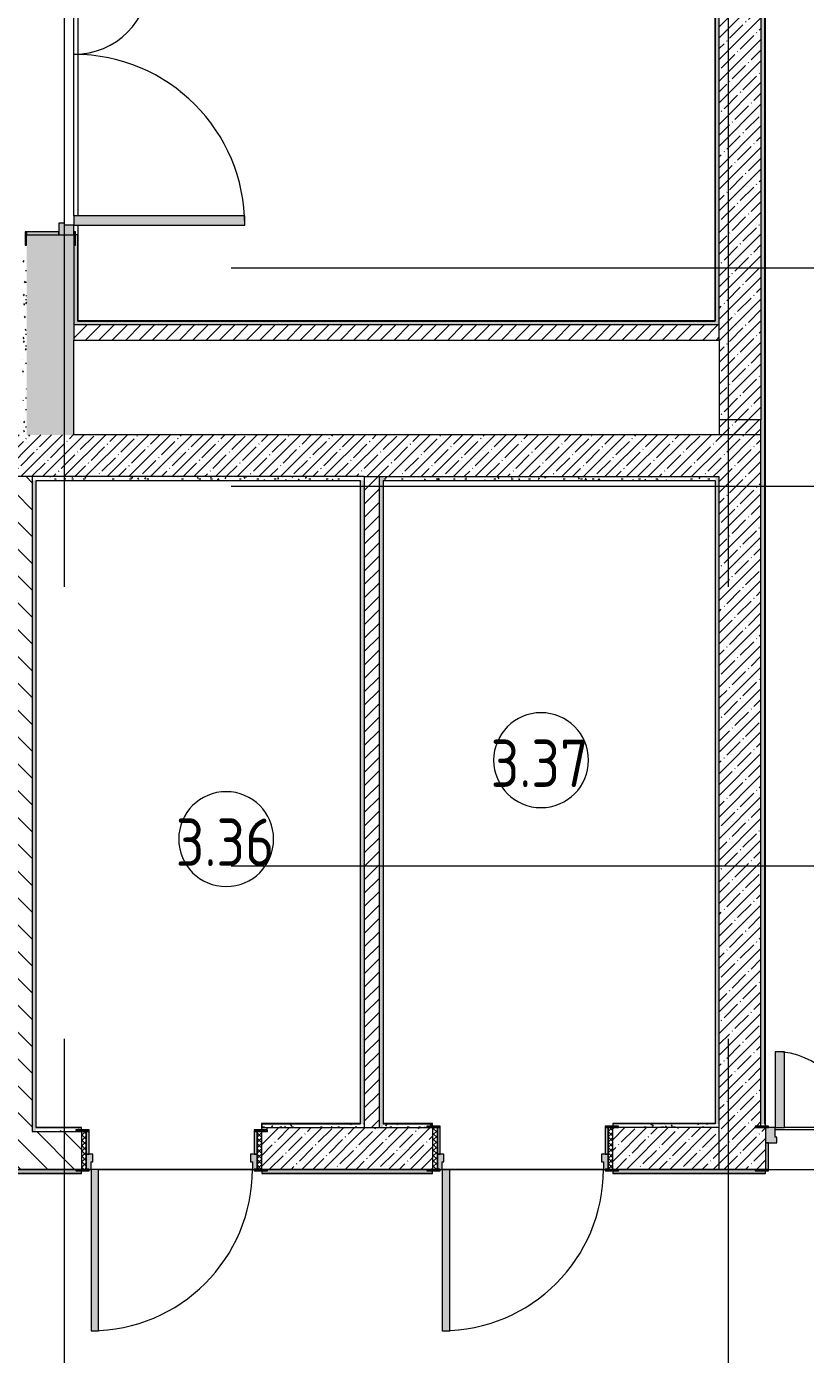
# Model space of a CAD drawing. Header units: millimetres. Extents: x -8624 to 200664, y -8553 to 29000.
# Drawn here: x 139755 to 143860, y 12425 to 19422 of the extents above; entities that cross this region are included whole.
import ezdxf

# ---------------------------------------------------------------- set-up
doc = ezdxf.new("R2010")
doc.units = ezdxf.units.MM
doc.linetypes.add('Осевая', pattern=[15875, 3175, -2381.25, 7937.5, -2381.25])
for name, color, linetype, lineweight in [('A-AREA-IDEN', 7, 'Continuous', 9), ('A-WALL-4', 7, 'Continuous', 13), ('I-WALL-5', 7, 'Continuous', 9), ('Оси', 7, 'Continuous', 9), ('Оси-2', 7, 'Осевая', 9)]:
    doc.layers.add(name, color=color, linetype=linetype, lineweight=lineweight)
for name, color, linetype, lineweight, true_color in [('A-DOOR-5', 7, 'Continuous', 9, 0xaaaaaa), ('A-DOOR-6', 7, 'Continuous', 9, 0xe2e2e2), ('A-DOOR-FRAM-4', 7, 'Continuous', 9, 0xe2e2e2), ('A-DOOR-FRAM-5', 7, 'Continuous', 9, 0xaaaaaa), ('A-FLOR-3', 7, 'Continuous', 9, 0xaaaaaa), ('I-WALL-7', 9, 'Continuous', 9, 0x808080)]:
    doc.layers.add(name, color=color, linetype=linetype, lineweight=lineweight, true_color=true_color)
doc.styles.add('GOST Common', font='GOST_Common.ttf', dxfattribs={"width": 0.9, "height": 250})
pattern_1 = [(45, (50595.26, 0), (-57.024626, 57.024626), []), (45, (50652.28, 0), (-57.024626, 57.024626), [100.806, -20.161, 3.353, -16.808])]
pattern_2 = [(135, (50595.26, 0), (-70.71068, -70.71068), [])]
pattern_3 = [(45, (50595.26, 0), (-35.35534, 35.35534), [])]
pattern_4 = [(0, (50595.258, 0), (121.92, 30.48), [10.058, -81.382, 10.058, -81.382, -487.68]), (0, (50595.258, 0), (121.92, 30.48), [-182.88, 10.058, -172.822, 10.058, -81.382, -213.36]), (0, (50595.258, 0), (121.92, 30.48), [-457.2, 10.058, -50.902, 10.058, -142.342]), (120, (50640.978, 15.24), (-87.356454, 90.345817), [10.058, -81.382, 10.058, -81.382, -487.68]), (120, (50640.978, 15.24), (-87.356454, 90.345817), [-182.88, 10.058, -172.822, 10.058, -81.382, -213.36]), (120, (50640.978, 15.24), (-87.356454, 90.345817), [-457.2, 10.058, -50.902, 10.058, -142.342]), (240, (50656.218, 76.2), (-34.563546, -120.825817), [10.058, -81.382, 10.058, -81.382, -487.68]), (240, (50656.218, 76.2), (-34.563546, -120.825817), [-182.88, 10.058, -172.822, 10.058, -81.382, -213.36]), (240, (50656.218, 76.2), (-34.563546, -120.825817), [-457.2, 10.058, -50.902, 10.058, -142.342])]

# ---------------------------------------------------------------- blocks, each defined once
blk = doc.blocks.new('110_Дверь_СКБ_2Ст - Д-1_л_Лестничная клетка EIS60 2-32142534-План зашивки приборов отопления в осях 3 этажа 23-33')
at = {"layer": 'A-DOOR-6'}
for points in [[(612.5, 110), (662.5, 110), (662.5, 1010), (612.5, 1010)], [(-587.5, 110), (-587.5, 510), (-637.5, 510), (-637.5, 110)], [(712.5, -110), (712.5, 30), (697.5, 30), (697.5, -110)]]:
    blk.add_hatch(color=256, dxfattribs=at).paths.add_polyline_path(points)
h = blk.add_hatch(color=256, dxfattribs=at)
h.paths.add_polyline_path([(712.5, 30), (712.5, 110), (662.5, 110), (662.5, 60), (652.5, 60), (652.5, 30)])
h.paths.add_polyline_path([(-627.5, 30), (-627.5, 60), (-637.5, 60), (-637.5, 110), (-687.5, 110), (-687.5, 30)])
at = {"layer": 'A-DOOR-FRAM-4'}
for points in [[(-672.5, 110), (-672.5, 118), (-742.5, 118), (-742.5, 110)], [(767.5, 110), (767.5, 118), (697.5, 118), (697.5, 110)], [(-672.5, -110), (-672.5, 30), (-687.5, 30), (-687.5, -110)], [(-672.5, -118), (-672.5, -110), (-742.5, -110), (-742.5, -118)], [(767.5, -118), (767.5, -110), (697.5, -110), (697.5, -118)]]:
    blk.add_hatch(color=256, dxfattribs=at).paths.add_polyline_path(points)
at = {"layer": 'A-DOOR-5'}
for p, q in [((662.5, 1010), (612.5, 1010)), ((612.5, 1010), (612.5, 110)), ((662.5, 110), (662.5, 1010)), ((-637.5, 510), (-637.5, 110)), ((-587.5, 510), (-637.5, 510)), ((-587.5, 110), (-587.5, 510)), ((-637.5, 110), (-587.5, 110)), ((612.5, 110), (662.5, 110))]:
    blk.add_line(p, q, dxfattribs=at)
for centre, radius, start, end in [((662.5, 110), 900, 90, 180), ((-637.5, 110), 400, 360, 90)]:
    blk.add_arc(centre, radius, start, end, dxfattribs=at)
at = {"layer": 'A-DOOR-FRAM-5'}
for p, q in [((-672.5, 118), (-742.5, 118)), ((-742.5, 118), (-742.5, 110)), ((-742.5, 110), (-672.5, 110)), ((-637.5, 110), (-687.5, 110)), ((-687.5, 110), (-687.5, 30)), ((-672.5, 110), (-672.5, 118)), ((-637.5, 60), (-637.5, 110)), ((662.5, 110), (662.5, 60)), ((712.5, 110), (662.5, 110)), ((767.5, 118), (697.5, 118)), ((697.5, 118), (697.5, 110)), ((697.5, 110), (767.5, 110)), ((712.5, 30), (712.5, 110)), ((767.5, 110), (767.5, 118)), ((-687.5, 30), (-627.5, 30)), ((-672.5, 30), (-687.5, 30)), ((-687.5, 30), (-687.5, -110)), ((-672.5, -110), (-672.5, 30)), ((-627.5, 60), (-637.5, 60)), ((-627.5, 30), (-627.5, 60)), ((662.5, 60), (652.5, 60)), ((652.5, 60), (652.5, 30)), ((652.5, 30), (712.5, 30)), ((712.5, 30), (697.5, 30)), ((697.5, 30), (697.5, -110)), ((712.5, -110), (712.5, 30)), ((-672.5, -110), (-742.5, -110)), ((-742.5, -110), (-742.5, -118)), ((-742.5, -118), (-672.5, -118)), ((-687.5, -110), (-672.5, -110)), ((-672.5, -118), (-672.5, -110)), ((697.5, -110), (712.5, -110)), ((767.5, -110), (697.5, -110)), ((697.5, -110), (697.5, -118)), ((697.5, -118), (767.5, -118)), ((767.5, -118), (767.5, -110))]:
    blk.add_line(p, q, dxfattribs=at)
blk = doc.blocks.new('110_Дверь_СКБ_1Ст_Внутренняя1 - Д-8 950x2100h_охрана-32352528-План зашивки приборов отопления в осях 3 этажа 23-33')
at = {"layer": 'A-DOOR-5'}
h = blk.add_hatch(dxfattribs=at)
h.set_pattern_fill('FP_45', color=256, style=0, pattern_type=2)
h.set_pattern_definition([(135, (1826.41, 174.685), (-14.14214, -14.14214), []), (225, (1826.41, 174.685), (14.14214, -14.14214), [])])
h.paths.add_polyline_path([(487.5, 110), (462.5, 110), (462.5, -110), (487.5, -110), (487.5, 9)])
at = {"layer": 'A-DOOR-6'}
h = blk.add_hatch(color=256, dxfattribs=at)
h.paths.add_polyline_path([(437.5, 110), (437.5, 70), (427.5, 70), (427.5, 30), (462.5, 30), (462.5, 110)])
h.paths.add_polyline_path([(-412.5, 110), (-437.5, 110), (-437.5, 30), (-402.5, 30), (-402.5, 70), (-412.5, 70)])
at = {"layer": 'A-DOOR-FRAM-4'}
for points in [[(397.5, 960), (397.5, 110), (437.5, 110), (437.5, 960)], [(-492.5, 118), (-492.5, 110), (-422.5, 110), (-422.5, 118)], [(-437.5, 110), (-437.5, 109), (-422.5, 110)], [(517.5, 118), (447.5, 118), (447.5, 110), (517.5, 110)], [(447.5, 110), (447.5, 109), (462.5, 110)], [(-422.5, 30), (-437.5, 30), (-437.5, -110), (-422.5, -110), (-422.5, 9)], [(462.5, 30), (447.5, 30), (447.5, -110), (462.5, -110), (462.5, 9)], [(-492.5, -110), (-492.5, -118), (-422.5, -118), (-422.5, -110)], [(517.5, -110), (447.5, -110), (447.5, -118), (517.5, -118)]]:
    blk.add_hatch(color=256, dxfattribs=at).paths.add_polyline_path(points)
at = {"layer": 'A-DOOR-FRAM-5'}
h = blk.add_hatch(dxfattribs=at)
h.set_pattern_fill('FP_46', color=256, style=0, pattern_type=2)
h.set_pattern_definition([(45, (-296.384, 174.685), (-14.1421, 14.1421), []), (135, (-296.384, 174.685), (-14.1421, -14.1421), [])])
h.paths.add_polyline_path([(-437.5, 110), (-462.5, 110), (-462.5, -110), (-437.5, -110), (-437.5, 9)])
at = {"layer": 'A-DOOR-5'}
for p, q in [((437.5, 960), (397.5, 960)), ((397.5, 960), (397.5, 110)), ((437.5, 110), (437.5, 960)), ((397.5, 110), (437.5, 110))]:
    blk.add_line(p, q, dxfattribs=at)
blk.add_arc((437.5, 110), 850, 90, 180, dxfattribs=at)
at = {"layer": 'A-DOOR-FRAM-5'}
for p, q in [((-422.5, 118), (-492.5, 118)), ((-492.5, 118), (-492.5, 110)), ((-492.5, 110), (-422.5, 110)), ((-437.5, 110), (-462.5, 110)), ((-462.5, 110), (-462.5, -110)), ((-412.5, 110), (-437.5, 110)), ((-437.5, 110), (-437.5, 30)), ((-437.5, -110), (-437.5, 110)), ((-422.5, 110), (-437.5, 110)), ((-437.5, 110), (-437.5, 109)), ((-437.5, 109), (-422.5, 109)), ((-422.5, 110), (-422.5, 118)), ((-422.5, 109), (-422.5, 110)), ((-412.5, 70), (-412.5, 110)), ((-402.5, 70), (-412.5, 70)), ((-402.5, 30), (-402.5, 70)), ((437.5, 70), (427.5, 70)), ((427.5, 70), (427.5, 30)), ((437.5, 110), (437.5, 70)), ((462.5, 110), (437.5, 110)), ((517.5, 118), (447.5, 118)), ((447.5, 118), (447.5, 110)), ((462.5, 110), (447.5, 110)), ((447.5, 110), (447.5, 109)), ((447.5, 110), (517.5, 110)), ((447.5, 109), (462.5, 109)), ((462.5, 30), (462.5, 110)), ((487.5, 110), (462.5, 110)), ((462.5, 110), (462.5, -110)), ((462.5, 109), (462.5, 110)), ((487.5, -110), (487.5, 110)), ((517.5, 110), (517.5, 118)), ((-437.5, 30), (-402.5, 30)), ((-422.5, 30), (-437.5, 30)), ((-437.5, 30), (-437.5, -110)), ((-422.5, -110), (-422.5, 30)), ((427.5, 30), (462.5, 30)), ((462.5, 30), (447.5, 30)), ((447.5, 30), (447.5, -110)), ((462.5, -110), (462.5, 30)), ((-422.5, -110), (-492.5, -110)), ((-492.5, -110), (-492.5, -118)), ((-492.5, -118), (-422.5, -118)), ((-462.5, -110), (-437.5, -110)), ((-437.5, -110), (-422.5, -110)), ((-422.5, -118), (-422.5, -110)), ((447.5, -110), (462.5, -110)), ((517.5, -110), (447.5, -110)), ((447.5, -110), (447.5, -118)), ((447.5, -118), (517.5, -118)), ((462.5, -110), (487.5, -110)), ((517.5, -118), (517.5, -110))]:
    blk.add_line(p, q, dxfattribs=at)
blk = doc.blocks.new('110_Дверь_СКБ_1Ст_Внутренняя1 - Д-8 950x2100h_охрана-31784688-План зашивки приборов отопления в осях 3 этажа 23-33')
at = {"layer": 'A-DOOR-5'}
h = blk.add_hatch(dxfattribs=at)
h.set_pattern_fill('FP_29', color=256, style=0, pattern_type=2)
h.set_pattern_definition([(135, (1826.41, 164.685), (-14.14214, -14.14214), []), (225, (1826.41, 164.685), (14.14214, -14.14214), [])])
h.paths.add_polyline_path([(487.5, 100), (462.5, 100), (462.5, -100), (487.5, -100), (487.5, -1)])
at = {"layer": 'A-DOOR-6'}
h = blk.add_hatch(color=256, dxfattribs=at)
h.paths.add_polyline_path([(437.5, 100), (437.5, 60), (427.5, 60), (427.5, 20), (462.5, 20), (462.5, 100)])
h.paths.add_polyline_path([(-412.5, 100), (-437.5, 100), (-437.5, 20), (-402.5, 20), (-402.5, 60), (-412.5, 60)])
at = {"layer": 'A-DOOR-FRAM-4'}
for points in [[(397.5, 950), (397.5, 100), (437.5, 100), (437.5, 950)], [(-492.5, 108), (-492.5, 100), (-422.5, 100), (-422.5, 108)], [(-437.5, 100), (-437.5, 99), (-422.5, 100)], [(517.5, 108), (447.5, 108), (447.5, 100), (517.5, 100)], [(447.5, 100), (447.5, 99), (462.5, 100)], [(-422.5, 20), (-437.5, 20), (-437.5, -100), (-422.5, -100), (-422.5, -1)], [(462.5, 20), (447.5, 20), (447.5, -100), (462.5, -100), (462.5, -1)], [(-492.5, -100), (-492.5, -108), (-422.5, -108), (-422.5, -100)], [(447.5, -100), (447.5, -108), (517.5, -108), (517.5, -100)]]:
    blk.add_hatch(color=256, dxfattribs=at).paths.add_polyline_path(points)
at = {"layer": 'A-DOOR-FRAM-5'}
h = blk.add_hatch(dxfattribs=at)
h.set_pattern_fill('FP_30', color=256, style=0, pattern_type=2)
h.set_pattern_definition([(45, (-296.384, 164.685), (-14.1421, 14.1421), []), (135, (-296.384, 164.685), (-14.1421, -14.1421), [])])
h.paths.add_polyline_path([(-437.5, 100), (-462.5, 100), (-462.5, -100), (-437.5, -100), (-437.5, -1)])
at = {"layer": 'A-DOOR-5'}
for p, q in [((437.5, 950), (397.5, 950)), ((397.5, 950), (397.5, 100)), ((437.5, 100), (437.5, 950)), ((397.5, 100), (437.5, 100))]:
    blk.add_line(p, q, dxfattribs=at)
blk.add_arc((437.5, 100), 850, 90, 180, dxfattribs=at)
at = {"layer": 'A-DOOR-FRAM-5'}
for p, q in [((-422.5, 108), (-492.5, 108)), ((-492.5, 108), (-492.5, 100)), ((-492.5, 100), (-422.5, 100)), ((-437.5, 100), (-462.5, 100)), ((-462.5, 100), (-462.5, -100)), ((-412.5, 100), (-437.5, 100)), ((-437.5, 100), (-437.5, 20)), ((-437.5, -100), (-437.5, 100)), ((-422.5, 100), (-437.5, 100)), ((-437.5, 100), (-437.5, 99)), ((-437.5, 99), (-422.5, 99)), ((-422.5, 100), (-422.5, 108)), ((-422.5, 99), (-422.5, 100)), ((-412.5, 60), (-412.5, 100)), ((437.5, 100), (437.5, 60)), ((462.5, 100), (437.5, 100)), ((517.5, 108), (447.5, 108)), ((447.5, 108), (447.5, 100)), ((462.5, 100), (447.5, 100)), ((447.5, 100), (447.5, 99)), ((447.5, 100), (517.5, 100)), ((447.5, 99), (462.5, 99)), ((462.5, 20), (462.5, 100)), ((487.5, 100), (462.5, 100)), ((462.5, 100), (462.5, -100)), ((462.5, 99), (462.5, 100)), ((487.5, -100), (487.5, 100)), ((517.5, 100), (517.5, 108)), ((-437.5, 20), (-402.5, 20)), ((-422.5, 20), (-437.5, 20)), ((-437.5, 20), (-437.5, -100)), ((-422.5, -100), (-422.5, 20)), ((-402.5, 60), (-412.5, 60)), ((-402.5, 20), (-402.5, 60)), ((437.5, 60), (427.5, 60)), ((427.5, 60), (427.5, 20)), ((427.5, 20), (462.5, 20)), ((462.5, 20), (447.5, 20)), ((447.5, 20), (447.5, -100)), ((462.5, -100), (462.5, 20)), ((-422.5, -100), (-492.5, -100)), ((-492.5, -100), (-492.5, -108)), ((-492.5, -108), (-422.5, -108)), ((-462.5, -100), (-437.5, -100)), ((-437.5, -100), (-422.5, -100)), ((-422.5, -108), (-422.5, -100)), ((447.5, -100), (462.5, -100)), ((517.5, -100), (447.5, -100)), ((447.5, -100), (447.5, -108)), ((447.5, -108), (517.5, -108)), ((462.5, -100), (487.5, -100)), ((517.5, -108), (517.5, -100))]:
    blk.add_line(p, q, dxfattribs=at)
blk = doc.blocks.new('110_Дверь_СКБ_2Ст - Д-1_л_Лестничная клетка EIS60 2-32359692-План зашивки приборов отопления в осях 3 этажа 23-33')
at = {"layer": 'A-DOOR-6'}
for points in [[(662.5, 1025), (612.5, 1025), (612.5, 125), (662.5, 125), (662.5, 317.8)], [(-587.5, 525), (-637.5, 525), (-637.5, 125), (-587.5, 125), (-587.5, 317.8)], [(712.5, -125), (712.5, 45), (697.5, 45), (697.5, -125)]]:
    blk.add_hatch(color=256, dxfattribs=at).paths.add_polyline_path(points)
h = blk.add_hatch(color=256, dxfattribs=at)
h.paths.add_polyline_path([(712.5, 125), (662.5, 125), (662.5, 75), (652.5, 75), (652.5, 45), (712.5, 45)])
h.paths.add_polyline_path([(-627.5, 45), (-627.5, 75), (-637.5, 75), (-637.5, 125), (-687.5, 125), (-687.5, 45)])
at = {"layer": 'A-DOOR-FRAM-4'}
for points in [[(-672.5, 125), (-672.5, 133), (-742.5, 133), (-742.5, 125)], [(767.5, 125), (767.5, 133), (697.5, 133), (697.5, 125)], [(-672.5, -125), (-672.5, 45), (-687.5, 45), (-687.5, -125)], [(-672.5, -133), (-672.5, -125), (-742.5, -125), (-742.5, -133)], [(767.5, -133), (767.5, -125), (697.5, -125), (697.5, -133)]]:
    blk.add_hatch(color=256, dxfattribs=at).paths.add_polyline_path(points)
at = {"layer": 'A-DOOR-5'}
for p, q in [((662.5, 1025), (612.5, 1025)), ((612.5, 1025), (612.5, 125)), ((662.5, 125), (662.5, 1025)), ((-637.5, 525), (-637.5, 125)), ((-587.5, 525), (-637.5, 525)), ((-587.5, 125), (-587.5, 525)), ((-637.5, 125), (-587.5, 125)), ((612.5, 125), (662.5, 125))]:
    blk.add_line(p, q, dxfattribs=at)
for centre, radius, start, end in [((662.5, 125), 900, 90, 180), ((-637.5, 125), 400, 360, 90)]:
    blk.add_arc(centre, radius, start, end, dxfattribs=at)
at = {"layer": 'A-DOOR-FRAM-5'}
for p, q in [((-672.5, 133), (-742.5, 133)), ((-742.5, 133), (-742.5, 125)), ((-742.5, 125), (-672.5, 125)), ((-637.5, 125), (-687.5, 125)), ((-687.5, 125), (-687.5, 45)), ((-672.5, 125), (-672.5, 133)), ((-637.5, 75), (-637.5, 125)), ((-627.5, 75), (-637.5, 75)), ((-627.5, 45), (-627.5, 75)), ((662.5, 75), (652.5, 75)), ((652.5, 75), (652.5, 45)), ((662.5, 125), (662.5, 75)), ((712.5, 125), (662.5, 125)), ((767.5, 133), (697.5, 133)), ((697.5, 133), (697.5, 125)), ((697.5, 125), (767.5, 125)), ((712.5, 45), (712.5, 125)), ((767.5, 125), (767.5, 133)), ((-687.5, 45), (-627.5, 45)), ((-672.5, 45), (-687.5, 45)), ((-687.5, 45), (-687.5, -125)), ((-672.5, -125), (-672.5, 45)), ((652.5, 45), (712.5, 45)), ((712.5, 45), (697.5, 45)), ((697.5, 45), (697.5, -125)), ((712.5, -125), (712.5, 45)), ((-672.5, -125), (-742.5, -125)), ((-742.5, -125), (-742.5, -133)), ((-742.5, -133), (-672.5, -133)), ((-687.5, -125), (-672.5, -125)), ((-672.5, -133), (-672.5, -125)), ((697.5, -125), (712.5, -125)), ((767.5, -125), (697.5, -125)), ((697.5, -125), (697.5, -133)), ((697.5, -133), (767.5, -133)), ((767.5, -133), (767.5, -125))]:
    blk.add_line(p, q, dxfattribs=at)
blk = doc.blocks.new('Марка_Помещения - Номер-25198446-План зашивки приборов отопления в осях 3 этажа 23-33')
at = {"layer": 'A-AREA-IDEN'}
for start, end in [(360, 180), (180, 360)]:
    blk.add_arc((0, 0), 2.5, start, end, dxfattribs=at)

msp = doc.modelspace()

# ---------------------------------------------------------------- hatches: boundary and pattern name
at = {"layer": 'I-WALL-5'}
h = msp.add_hatch(dxfattribs=at)
h.set_pattern_fill('FP_119', color=256, style=0, pattern_type=2)
h.set_pattern_definition(pattern_1)
h.paths.add_polyline_path([(139755.3, 17270), (140005.3, 17270), (140005.3, 18325), (139755.3, 18325), (139755.3, 17827)])
h.paths.add_polyline_path([(140005.3, 19725), (140005.3, 27100), (139755.3, 27100), (139755.3, 19725), (139955.3, 19725)])
h = msp.add_hatch(dxfattribs=at)
h.set_pattern_fill('FP_119', color=256, style=0, pattern_type=2)
h.set_pattern_definition(pattern_1)
h.paths.add_polyline_path([(143625.3, 17270), (143625.3, 21400), (143405.3, 21400), (143405.3, 17270)])
h = msp.add_hatch(dxfattribs=at)
h.set_pattern_fill('FP_123', color=256, style=0, pattern_type=2)
h.set_pattern_definition(pattern_3)
h.paths.add_polyline_path([(143405.3, 17770), (143405.3, 17850), (140005.3, 17850), (140005.3, 17770), (142744.4, 17770)])
h = msp.add_hatch(dxfattribs=at)
h.set_pattern_fill('FP_119', color=256, style=0, pattern_type=2)
h.set_pattern_definition(pattern_1)
h.paths.add_polyline_path([(143405.3, 13620), (143595.3, 13620), (143595.3, 13628), (143625.3, 13628), (143625.3, 17350), (143405.3, 17350), (143405.3, 13640)])
h = msp.add_hatch(dxfattribs=at)
h.set_pattern_fill('FP_119', color=256, style=0, pattern_type=2)
h.set_pattern_definition(pattern_1)
h.paths.add_polyline_path([(143405.3, 17050), (143405.3, 17270), (137085.3, 17270), (137085.3, 17050), (143385.3, 17050)])
h = msp.add_hatch(dxfattribs=at)
h.set_pattern_fill('FP_122', color=256, style=0, pattern_type=2)
h.set_pattern_definition(pattern_2)
h.paths.add_polyline_path([(139785.3, 13600), (139785.3, 17050), (139585.3, 17050), (139585.3, 13600)])
h = msp.add_hatch(dxfattribs=at)
h.set_pattern_fill('FP_123', color=256, style=0, pattern_type=2)
h.set_pattern_definition(pattern_3)
h.paths.add_polyline_path([(141535.3, 13620), (141615.3, 13620), (141615.3, 17050), (141535.3, 17050), (141535.3, 13640)])
h = msp.add_hatch(dxfattribs=at)
h.set_pattern_fill('FP_122', color=256, style=0, pattern_type=2)
h.set_pattern_definition(pattern_2)
h.paths.add_polyline_path([(140015.3, 13400), (140045.3, 13400), (140045.3, 13600), (138795.3, 13600), (138795.3, 13400), (138924.9, 13400)])
h.paths.add_polyline_path([(138095.3, 13400), (138095.3, 13600), (137913.7, 13600), (137913.7, 13400)])
h.paths.add_polyline_path([(137213.7, 13400), (137213.7, 13600), (136655.3, 13600), (136655.3, 13400), (136685.3, 13400)])
h.paths.add_polyline_path([(135565.3, 13400), (135705.3, 13400), (135705.3, 13600), (135565.3, 13600), (135565.3, 13501)])
h = msp.add_hatch(dxfattribs=at)
h.set_pattern_fill('FP_119', color=256, style=0, pattern_type=2)
h.set_pattern_definition(pattern_1)
h.paths.add_polyline_path([(142845.3, 13400), (143405.3, 13400), (143405.3, 13620), (142845.3, 13620), (142845.3, 13501)])
h.paths.add_polyline_path([(141895.3, 13400), (141895.3, 13620), (140994.3, 13620), (140995.3, 13608), (141025.3, 13608), (141025.3, 13600), (140995.3, 13600), (140995.3, 13400), (141865.3, 13400)])
h = msp.add_hatch(dxfattribs=at)
h.set_pattern_fill('FP_119', color=256, style=0, pattern_type=2)
h.set_pattern_definition(pattern_1)
h.paths.add_polyline_path([(145105.3, 13400), (145395.3, 13400), (145395.3, 13620), (145050.3, 13620), (145050.3, 13400)])
h.paths.add_polyline_path([(143595.3, 13400), (143650.3, 13400), (143650.3, 13620), (143405.3, 13620), (143405.3, 13400)])
at = {"layer": 'I-WALL-7'}
h = msp.add_hatch(dxfattribs=at)
h.set_pattern_fill('FP_139', color=256, style=0, pattern_type=2)
h.set_pattern_definition(pattern_4)
h.paths.add_polyline_path([(140025.3, 17870), (140025.3, 18325), (140013.3, 18325), (140013.3, 18270), (140005.3, 18270), (140005.3, 17870)])
h.paths.add_polyline_path([(140025.3, 19725), (140025.3, 26830), (140005.3, 26830), (140005.4, 19780), (140013.3, 19780), (140013.3, 19725)])
h = msp.add_hatch(dxfattribs=at)
h.set_pattern_fill('FP_139', color=256, style=0, pattern_type=2)
h.set_pattern_definition(pattern_4)
h.paths.add_polyline_path([(143385.3, 17870), (143405.3, 17870), (143405.3, 26850), (143385.3, 26850), (143385.3, 17871)])
h = msp.add_hatch(dxfattribs=at)
h.set_pattern_fill('FP_139', color=256, style=0, pattern_type=2)
h.set_pattern_definition(pattern_4)
h.paths.add_polyline_path([(143645.3, 13640), (143645.3, 21150), (143625.3, 21150), (143625.3, 13640)])
h = msp.add_hatch(dxfattribs=at)
h.set_pattern_fill('FP_139', color=256, style=0, pattern_type=2)
h.set_pattern_definition(pattern_4)
h.paths.add_polyline_path([(139735.3, 17270), (139755.3, 17270), (139754.2, 18270), (139747.3, 18270), (139747.3, 18325), (139735.3, 18325), (139735.3, 17290)])
h.paths.add_polyline_path([(139735.3, 19725), (139747.3, 19725), (139747.3, 19750), (139735.3, 19750), (139735.3, 19729)])
h = msp.add_hatch(dxfattribs=at)
h.set_pattern_fill('FP_139', color=256, style=0, pattern_type=2)
h.set_pattern_definition(pattern_4)
h.paths.add_polyline_path([(143405.3, 17850), (143405.3, 17870), (140005.3, 17870), (140005.3, 17850), (142744.4, 17850)])
h = msp.add_hatch(dxfattribs=at)
h.set_pattern_fill('FP_139', color=256, style=0, pattern_type=2)
h.set_pattern_definition(pattern_4)
h.paths.add_polyline_path([(141515.3, 17030), (141535.3, 17030), (141535.3, 17050), (139785.3, 17050), (139785.3, 17030), (141514.3, 17030)])
h = msp.add_hatch(dxfattribs=at)
h.set_pattern_fill('FP_139', color=256, style=0, pattern_type=2)
h.set_pattern_definition(pattern_4)
h.paths.add_polyline_path([(139805.3, 13600), (139805.3, 17030), (139785.3, 17030), (139785.3, 13600)])
h = msp.add_hatch(dxfattribs=at)
h.set_pattern_fill('FP_139', color=256, style=0, pattern_type=2)
h.set_pattern_definition(pattern_4)
h.paths.add_polyline_path([(141535.3, 13640), (141535.3, 17030), (141515.3, 17030), (141515.3, 13640)])
h = msp.add_hatch(dxfattribs=at)
h.set_pattern_fill('FP_139', color=256, style=0, pattern_type=2)
h.set_pattern_definition(pattern_4)
h.paths.add_polyline_path([(141635.3, 13620), (141635.3, 17050), (141615.3, 17050), (141615.3, 13620)])
h = msp.add_hatch(dxfattribs=at)
h.set_pattern_fill('FP_139', color=256, style=0, pattern_type=2)
h.set_pattern_definition(pattern_4)
h.paths.add_polyline_path([(143385.3, 17030), (143385.3, 17050), (141635.3, 17050), (141635.3, 17030), (142744.4, 17030)])
h = msp.add_hatch(dxfattribs=at)
h.set_pattern_fill('FP_139', color=256, style=0, pattern_type=2)
h.set_pattern_definition(pattern_4)
h.paths.add_polyline_path([(143385.3, 13640), (143405.3, 13640), (143405.3, 17050), (143385.3, 17050), (143385.3, 13641)])
h = msp.add_hatch(dxfattribs=at)
h.set_pattern_fill('FP_139', color=256, style=0, pattern_type=2)
h.set_pattern_definition(pattern_4)
h.paths.add_polyline_path([(139805.3, 13600), (140015.3, 13600), (140015.3, 13608), (140045.3, 13608), (140045.3, 13620), (139805.3, 13620)])
h = msp.add_hatch(dxfattribs=at)
h.set_pattern_fill('FP_139', color=256, style=0, pattern_type=2)
h.set_pattern_definition(pattern_4)
h.paths.add_polyline_path([(140995.3, 13620), (141535.3, 13620), (141535.3, 13640), (140995.3, 13640)])
h = msp.add_hatch(dxfattribs=at)
h.set_pattern_fill('FP_139', color=256, style=0, pattern_type=2)
h.set_pattern_definition(pattern_4)
h.paths.add_polyline_path([(143405.3, 13620), (143405.3, 13640), (142845.3, 13640), (142845.3, 13628), (142875.3, 13628), (142875.3, 13620)])
h.paths.add_polyline_path([(141635.3, 13620), (141865.3, 13620), (141865.3, 13628), (141895.3, 13628), (141895.3, 13640), (141635.3, 13640)])
h = msp.add_hatch(dxfattribs=at)
h.set_pattern_fill('FP_139', color=256, style=0, pattern_type=2)
h.set_pattern_definition(pattern_4)
h.paths.add_polyline_path([(145175.3, 13620), (145175.3, 13640), (145050.3, 13640), (145050.3, 13628), (145105.3, 13628), (145105.3, 13620)])
h.paths.add_polyline_path([(143648.3, 13628), (143650.3, 13628), (143650.3, 13640), (143625.3, 13640), (143625.3, 13628), (143642.3, 13628)])
h = msp.add_hatch(dxfattribs=at)
h.set_pattern_fill('FP_139', color=256, style=0, pattern_type=2)
h.set_pattern_definition(pattern_4)
h.paths.add_polyline_path([(148395.3, 13380), (148395.3, 13400), (148115.3, 13400), (148115.3, 13380)])
h.paths.add_polyline_path([(147415.3, 13380), (147415.3, 13400), (147245.3, 13400), (147245.3, 13392), (147190.3, 13392), (147190.3, 13380), (147245.3, 13380)])
h.paths.add_polyline_path([(145790.3, 13380), (145790.3, 13392), (145735.3, 13392), (145735.3, 13400), (145105.3, 13400), (145105.3, 13392), (145050.3, 13392), (145050.3, 13380), (145735.3, 13380)])
h.paths.add_polyline_path([(143595.3, 13380), (143650.3, 13380), (143650.3, 13392), (143595.3, 13392), (143595.3, 13400), (142875.3, 13400), (142875.3, 13392), (142845.3, 13392), (142845.3, 13380), (142875.3, 13380)])
h.paths.add_polyline_path([(141025.3, 13380), (141895.3, 13380), (141895.3, 13392), (141865.3, 13392), (141865.3, 13400), (141025.3, 13400), (141025.3, 13392), (140995.3, 13392), (140995.3, 13380)])
h.paths.add_polyline_path([(140045.3, 13380), (140045.3, 13392), (140015.3, 13392), (140015.3, 13400), (138795.3, 13400), (138795.3, 13380), (140015.3, 13380)])
h.paths.add_polyline_path([(137913.7, 13380), (138095.3, 13380), (138095.3, 13400), (137913.7, 13400)])
h.paths.add_polyline_path([(136685.3, 13380), (137213.7, 13380), (137213.7, 13400), (136685.3, 13400), (136685.3, 13392), (136655.3, 13392), (136655.3, 13380)])
h.paths.add_polyline_path([(135705.3, 13380), (135705.3, 13392), (135675.3, 13392), (135675.3, 13400), (135585.3, 13400), (135586.3, 13380), (135675.3, 13380)])

# ---------------------------------------------------------------- linework, layer by layer
at = {"layer": 'A-FLOR-3'}
for p, q in [((140005.3, 18425), (140005.3, 19625)), ((140026.3, 19625), (140026.3, 18425)), ((140026.3, 18375), (140026.3, 17870)), ((143700.3, 13610), (145000.3, 13610)), ((144950.3, 13620), (143750.3, 13620)), ((140135.3, 13400), (140945.3, 13400)), ((140945.3, 13400), (140135.3, 13400)), ((141985.3, 13400), (142795.3, 13400)), ((142795.3, 13400), (141985.3, 13400))]:
    msp.add_line(p, q, dxfattribs=at)
at = {"layer": 'A-WALL-4'}
for p, q in [((143405.3, 17770), (143405.3, 26850)), ((143645.3, 21130), (143645.3, 13640)), ((140005.3, 18270), (140005.3, 17770)), ((140025.3, 18325), (140025.3, 17871)), ((140025.3, 17870), (140025.3, 18325)), ((140025.3, 17871), (140026.3, 17871)), ((140025.3, 17870), (143385.3, 17870)), ((143385.3, 17870), (140025.3, 17870)), ((143384.3, 17871), (143385.3, 17871)), ((143385.3, 17870), (143385.3, 17871)), ((143625.3, 13628), (143625.3, 17350)), ((139785.3, 17050), (139785.3, 13600)), ((139805.3, 17030), (141515.3, 17030)), ((139805.3, 13620), (139805.3, 17030)), ((141515.3, 13640), (141515.3, 17030)), ((141535.3, 17050), (143405.3, 17050)), ((141535.3, 17050), (141535.3, 13620)), ((141635.3, 17030), (141635.3, 13640)), ((143385.3, 17030), (143385.3, 13640)), ((143405.3, 13620), (143405.3, 17050)), ((139785.3, 13600), (140015.3, 13600)), ((139805.3, 13620), (140045.3, 13620)), ((140994.3, 13620), (140995.3, 13620)), ((140995.3, 13640), (141515.3, 13640)), ((141535.3, 13620), (141865.3, 13620)), ((141635.3, 13640), (141895.3, 13640)), ((143385.3, 13640), (142845.3, 13640)), ((143405.3, 13620), (142875.3, 13620)), ((143645.3, 13640), (143646.3, 13640))]:
    msp.add_line(p, q, dxfattribs=at)
at = {"layer": 'I-WALL-5'}
for p, q in [((143384.3, 17871), (143384.3, 26829)), ((143385.3, 26850), (143385.3, 17871)), ((143625.3, 21150), (143625.3, 17350)), ((143646.3, 13641), (143646.3, 21129)), ((143646.8, 13640), (143646.8, 21129)), ((143647.8, 21129), (143647.8, 13640)), ((140025.3, 18325), (140013.3, 18325)), ((140026.3, 18325), (140025.3, 18325)), ((143405.3, 17850), (140005.3, 17850)), ((140025.3, 17872), (143385.3, 17872)), ((140025.3, 17871), (143384.3, 17871)), ((140005.3, 17270), (140005.3, 17770)), ((140005.3, 17770), (143405.3, 17770)), ((143405.3, 17770), (143405.3, 17270)), ((143625.3, 17350), (143405.3, 17350)), ((143625.3, 17270), (140005.3, 17270)), ((141535.3, 17050), (137085.3, 17050)), ((139806.3, 13621), (139806.3, 17029)), ((139806.3, 17029), (141514.3, 17029)), ((141514.3, 17029), (141514.3, 13641)), ((141615.3, 13620), (141615.3, 17050)), ((141635.3, 17030), (143385.3, 17030)), ((141636.3, 17029), (143384.3, 17029)), ((141636.3, 13641), (141636.3, 17029)), ((143384.3, 17029), (143384.3, 13641)), ((140045.3, 13621), (139806.3, 13621)), ((140045.3, 13608), (140045.3, 13621)), ((140994.3, 13641), (140994.3, 13608)), ((141514.3, 13641), (140994.3, 13641)), ((140995.3, 13640), (140995.3, 13620)), ((140995.3, 13620), (140995.3, 13640)), ((140995.3, 13620), (141535.3, 13620)), ((141895.3, 13641), (141636.3, 13641)), ((141895.3, 13628), (141895.3, 13641)), ((142845.3, 13641), (142845.3, 13628)), ((143384.3, 13641), (142845.3, 13641)), ((143405.3, 13400), (143405.3, 13620)), ((143650.3, 13641), (143646.3, 13641)), ((143650.3, 13640), (143646.3, 13640)), ((143650.3, 13628), (143650.3, 13641)), ((138185.3, 13380), (140045.3, 13380)), ((138185.3, 13379), (140045.3, 13379)), ((138795.3, 13400), (140015.3, 13400)), ((140015.3, 13400), (138795.3, 13400)), ((140045.3, 13379), (140045.3, 13392)), ((140995.3, 13392), (140995.3, 13379)), ((140995.3, 13380), (141895.3, 13380)), ((140995.3, 13379), (141895.3, 13379)), ((141025.3, 13400), (141865.3, 13400)), ((141865.3, 13400), (141025.3, 13400)), ((141895.3, 13379), (141895.3, 13392)), ((142845.3, 13392), (142845.3, 13379)), ((142845.3, 13380), (143650.3, 13380)), ((142845.3, 13379), (143650.3, 13379)), ((142875.3, 13400), (143405.3, 13400)), ((143595.3, 13400), (142875.3, 13400)), ((143650.3, 13379), (143650.3, 13392))]:
    msp.add_line(p, q, dxfattribs=at)
at = {"layer": 'Оси'}
for p, q in [((139955.3, 18900), (139955.3, 21400)), ((143455.3, 18900), (143455.3, 21400))]:
    msp.add_line(p, q, dxfattribs=at)
at = {"layer": 'Оси-2'}
for p, q in [((139955.3, 593.7), (139955.3, 18900)), ((143455.3, 593.7), (143455.3, 18900)), ((135277, 18150), (173325.3, 18150)), ((135277, 17000), (173325.3, 17000)), ((135277, 15000), (172755.3, 15000)), ((135277, 13400), (172725.3, 13400))]:
    msp.add_line(p, q, dxfattribs=at)

# ---------------------------------------------------------------- block references
at = {"layer": 'A-AREA-IDEN', "xscale": 99.99999999999993, "yscale": 99.99999999999993, "zscale": 99.99999999999993}
for p in [(142467, 15556.1), (140807.4, 15140.2)]:
    msp.add_blockref('Марка_Помещения - Номер-25198446-План зашивки приборов отопления в осях 3 этажа 23-33', p, dxfattribs=at)
at = {"layer": 'A-DOOR-5'}
for name, p, rotation in [('110_Дверь_СКБ_2Ст - Д-1_л_Лестничная клетка EIS60 2-32359692-План зашивки приборов отопления в осях 3 этажа 23-33', (139880.3, 19037.5), 269.9999999999998), ('110_Дверь_СКБ_1Ст_Внутренняя1 - Д-8 950x2100h_охрана-31784688-План зашивки приборов отопления в осях 3 этажа 23-33', (140532.8, 13500), 180), ('110_Дверь_СКБ_1Ст_Внутренняя1 - Д-8 950x2100h_охрана-32352528-План зашивки приборов отопления в осях 3 этажа 23-33', (142382.8, 13510), 180)]:
    msp.add_blockref(name, p, dxfattribs=dict(at, rotation=rotation))
msp.add_blockref('110_Дверь_СКБ_2Ст - Д-1_л_Лестничная клетка EIS60 2-32142534-План зашивки приборов отопления в осях 3 этажа 23-33', (144337.8, 13510), dxfattribs=at)

# ---------------------------------------------------------------- texts
at = {"layer": 'A-AREA-IDEN', "char_height": 250, "width": 663.797, "attachment_point": 1, "style": 'GOST Common'}
for s, insert in [('3.37', (142201.2, 15664.7)), ('3.36', (140541.6, 15248.8))]:
    msp.add_mtext(s, dxfattribs=dict(at, insert=insert))

doc.saveas('drawing.dxf')
